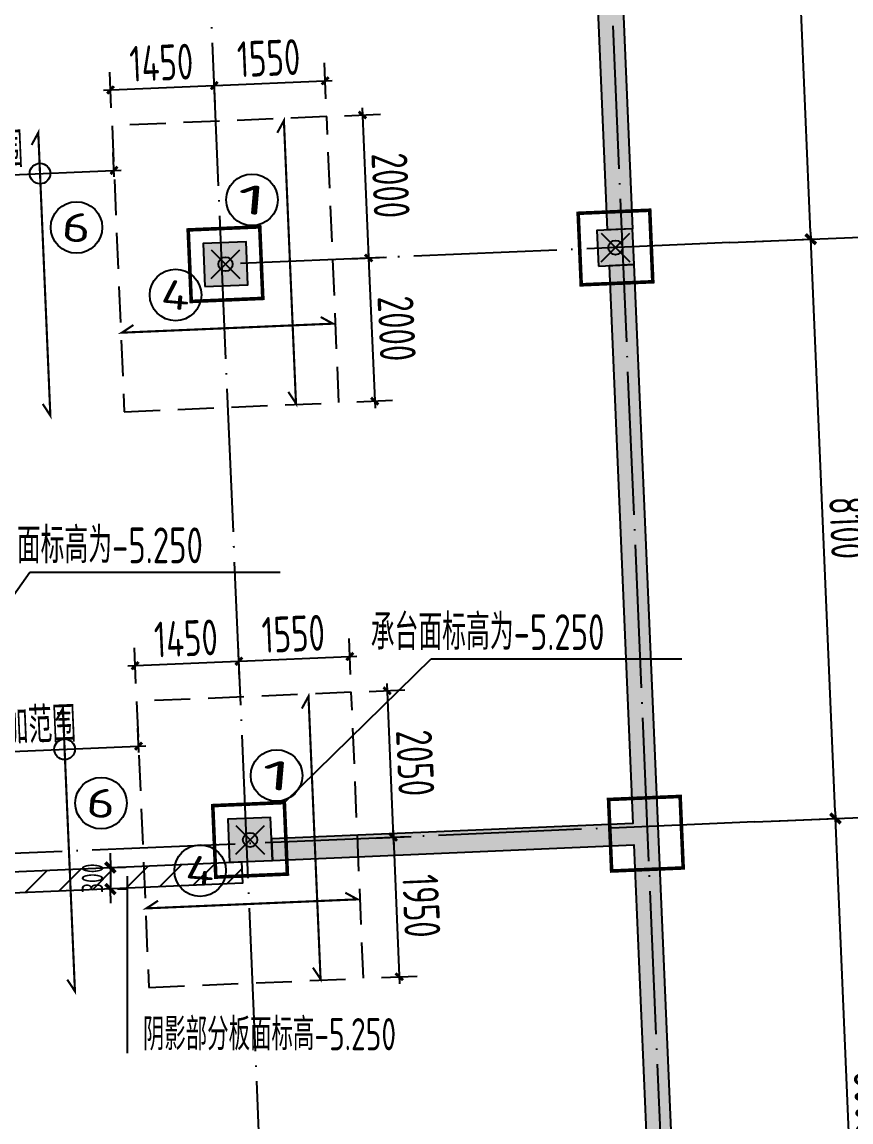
# Model space of a CAD drawing. Extents: x -57409 to 252654, y -8259 to 229119.
# Drawn here: x 206985 to 218560, y 120308 to 135675 of the extents above; entities that cross this region are included whole.
import ezdxf
from ezdxf.enums import TextEntityAlignment as Align

# ---------------------------------------------------------------- set-up
doc = ezdxf.new("R2010")
doc.units = 0
doc.header["$LTSCALE"] = 100
doc.header["$PDMODE"] = 35
doc.header["$PDSIZE"] = 200
doc.linetypes.add('DASHED', pattern=[0.75, 0.5, -0.25])
doc.linetypes.add('DOTE', pattern=[2.42, 2, -0.2, 0.02, -0.2])
doc.layers.get('0').update_dxf_attribs({"linetype": 'CONTINUOUS'})
doc.layers.get('Defpoints').update_dxf_attribs({"linetype": 'CONTINUOUS'})
for name, color, linetype in [('B-TEXT', 3, 'CONTINUOUS'), ('codim', 7, 'CONTINUOUS'), ('COLU', 7, 'CONTINUOUS'), ('CT', 2, 'CONTINUOUS'), ('DIM', 3, 'CONTINUOUS'), ('dote', 253, 'DOTE'), ('fd', 2, 'CONTINUOUS'), ('h填实-柱墙', 254, 'CONTINUOUS'), ('WALL', 3, 'CONTINUOUS'), ('Z-AXIS', 3, 'CONTINUOUS'), ('Z-TEXT', 2, 'CONTINUOUS'), ('z柱下板带1', 60, 'CONTINUOUS'), ('板底钢筋', 24, 'CONTINUOUS')]:
    doc.layers.add(name, color=color, linetype=linetype)
doc.layers.add('重心计算', color=7, linetype='CONTINUOUS', plot=False)
doc.styles.add('_TCH_AXIS', font='tssdeng.shx', dxfattribs={"width": 0.7, "bigfont": 'tssdchn.shx'})
doc.styles.add('COMPLEX', font='tssdeng.shx', dxfattribs={"width": 0.7, "bigfont": 'tssdchn.shx'})
doc.styles.add('Jgcad-DIM', font='tssdeng.shx', dxfattribs={"width": 0.7, "bigfont": 'tssdchn.shx'})
doc.styles.get("Standard").update_dxf_attribs({"font": 'tssdeng.shx', "width": 0.7, "bigfont": 'tssdchn.shx'})
doc.styles.add('TSSD_Dimension', font='tssdeng.shx', dxfattribs={"width": 0.7})
doc.dimstyles.new('TSSD_100_100$0', dxfattribs={"dimtxt": 300, "dimasz": 100, "dimexe": 100, "dimexo": 250, "dimgap": 100, "dimtad": 1, "dimdec": 0, "dimzin": 0, "dimdsep": 46, "dimtxsty": 'TSSD_Dimension', "dimblk": '_tsdbk', "dimblk1": '_tsdbk', "dimblk2": '_tsdbk', "dimsah": 1, "dimcen": 0, "dimdle": 100, "dimclrt": 7, "dimadec": 0, "dimazin": 0, "dimtfac": 1, "dimtdec": 0, "dimtix": 1, "dimtmove": 2, "dimatfit": 3, "dimldrblk": '_tsdbk', "dimfxl": 1, "dimtolj": 1, "dimtzin": 0, "dimarcsym": 0})

# ---------------------------------------------------------------- blocks, each defined once
blk = doc.blocks.new('_tsdbk')
blk.add_line((-1, 0), (0, 0))
at = {"const_width": 0.5}
blk.add_lwpolyline([(-0.7, -0.7), (0.7, 0.7)], dxfattribs=at)
blk = doc.blocks.new('*D60')
at = {"layer": 'Defpoints', "color": 0}
for p in [(217216, 124500), (218343, 124548), (217557, 116508)]:
    blk.add_point(p, dxfattribs=at)
at = {"layer": 'Z-AXIS', "color": 0, "lineweight": -2}
for p, q in [((217465, 124511), (218443, 124553)), ((218680, 116656), (218348, 124449)), ((217806, 116518), (218784, 116560))]:
    blk.add_line(p, q, dxfattribs=at)
at = {"layer": 'Z-AXIS', "color": 0, "lineweight": -2, "xscale": 100, "yscale": 100, "zscale": 100}
for p, rotation in [((218343, 124548), 92.44398534450973), ((218685, 116556), 272.4439853445098)]:
    blk.add_blockref('_tsdbk', p, dxfattribs=dict(at, rotation=rotation))
at = {"layer": 'Z-AXIS', "color": 7, "insert": (218864, 120567), "char_height": 500, "attachment_point": 5, "rotation": 272.444, "style": 'TSSD_Dimension'}
blk.add_mtext('\\A1;8000', dxfattribs=at)
blk = doc.blocks.new('*D61')
at = {"layer": 'Defpoints', "color": 0}
for p in [(217998, 132641), (216870, 132593), (217216, 124500)]:
    blk.add_point(p, dxfattribs=at)
at = {"layer": 'Z-AXIS', "color": 0, "lineweight": -2}
for p, q in [((217120, 132604), (218098, 132645)), ((218339, 124648), (218002, 132541)), ((217465, 124511), (218443, 124553))]:
    blk.add_line(p, q, dxfattribs=at)
at = {"layer": 'Z-AXIS', "color": 0, "lineweight": -2, "xscale": 100, "yscale": 100, "zscale": 100}
for p, rotation in [((217998, 132641), 92.44398534450973), ((218343, 124548), 272.4439853445098)]:
    blk.add_blockref('_tsdbk', p, dxfattribs=dict(at, rotation=rotation))
at = {"layer": 'Z-AXIS', "color": 7, "insert": (218520, 128610), "char_height": 500, "attachment_point": 5, "rotation": 272.444, "style": 'TSSD_Dimension'}
blk.add_mtext('\\A1;8100', dxfattribs=at)
blk = doc.blocks.new('*D62')
at = {"layer": 'Defpoints', "color": 0}
for p in [(216525, 140686), (217653, 140734), (216870, 132593)]:
    blk.add_point(p, dxfattribs=at)
at = {"layer": 'Z-AXIS', "color": 0, "lineweight": -2}
for p, q in [((216774, 140696), (217753, 140738)), ((217994, 132741), (217657, 140634)), ((217120, 132604), (218098, 132645))]:
    blk.add_line(p, q, dxfattribs=at)
at = {"layer": 'Z-AXIS', "color": 0, "lineweight": -2, "xscale": 100, "yscale": 100, "zscale": 100}
for p, rotation in [((217653, 140734), 92.44398534450973), ((217998, 132641), 272.4439853445098)]:
    blk.add_blockref('_tsdbk', p, dxfattribs=dict(at, rotation=rotation))
at = {"layer": 'Z-AXIS', "color": 7, "insert": (218175, 136702), "char_height": 500, "attachment_point": 5, "rotation": 272.444, "style": 'TSSD_Dimension'}
blk.add_mtext('\\A1;8100', dxfattribs=at)
blk = doc.blocks.new('*D67')
at = {"layer": 'Defpoints', "color": 0}
for p in [(217594, 168757), (215331, 168660), (219766, 64755)]:
    blk.add_point(p, dxfattribs=at)
at = {"layer": 'Z-AXIS', "color": 0, "lineweight": -2}
for p, q in [((215580, 168671), (217694, 168761)), ((222025, 64951), (217598, 168657)), ((220015, 64765), (222129, 64856))]:
    blk.add_line(p, q, dxfattribs=at)
at = {"layer": 'Z-AXIS', "color": 0, "lineweight": -2, "xscale": 100, "yscale": 100, "zscale": 100}
for p, rotation in [((217594, 168757), 92.44398534450973), ((222029, 64851), 272.4439853445098)]:
    blk.add_blockref('_tsdbk', p, dxfattribs=dict(at, rotation=rotation))
at = {"layer": 'Z-AXIS', "color": 7, "insert": (219430, 117545), "char_height": 500, "attachment_point": 5, "rotation": 272.444, "style": 'TSSD_Dimension'}
blk.add_mtext('\\A1;104000', dxfattribs=at)
blk = doc.blocks.new('_AXISO')
blk.add_circle((0, 0), 0.5)
at = {"layer": 'B-TEXT', "style": 'COMPLEX', "width": 1.450893}
blk.add_attdef('A', text='', height=0.56, dxfattribs=at).set_placement((0.249375, -0.28), (0.749375, -0.28), align=Align.FIT)
blk = doc.blocks.new('_ArchTick')
at = {"color": 0, "linetype": 'ByBlock', "const_width": 0.4}
blk.add_lwpolyline([(-0.5, -0.5), (0.5, 0.5)], dxfattribs=at)
blk = doc.blocks.new('*D2414')
at = {"layer": 'codim', "color": 7, "lineweight": -2}
for p, q in [((210024, 126495), (210003, 126995)), ((208575, 126434), (208554, 126933))]:
    blk.add_line(p, q, dxfattribs=at)
at = {"layer": 'codim', "color": 0, "lineweight": -2}
blk.add_line((208465, 126679), (210113, 126750), dxfattribs=at)
at = {"layer": 'Defpoints', "color": 0}
for p in [(210013, 126745), (208586, 126184), (210035, 126246)]:
    blk.add_point(p, dxfattribs=at)
at = {"layer": 'codim', "color": 0, "lineweight": -2, "xscale": 100, "yscale": 100, "zscale": 100}
for p, rotation in [((210013, 126745), 2.443985343869723), ((208565, 126683), 182.4439853438697)]:
    blk.add_blockref('_ArchTick', p, dxfattribs=dict(at, rotation=rotation))
at = {"layer": 'codim', "color": 1, "insert": (209274, 127064), "char_height": 500, "attachment_point": 5, "rotation": 2.444, "style": 'Jgcad-DIM'}
blk.add_mtext('\\A1;1450', dxfattribs=at)
blk = doc.blocks.new('*D2415')
at = {"layer": 'codim', "color": 7, "lineweight": -2}
for p, q in [((210024, 126495), (210003, 126995)), ((211572, 126562), (211551, 127061))]:
    blk.add_line(p, q, dxfattribs=at)
at = {"layer": 'codim', "color": 0, "lineweight": -2}
blk.add_line((209913, 126741), (211662, 126816), dxfattribs=at)
at = {"layer": 'Defpoints', "color": 0}
for p in [(211562, 126811), (210035, 126246), (211583, 126312)]:
    blk.add_point(p, dxfattribs=at)
at = {"layer": 'codim', "color": 0, "lineweight": -2, "xscale": 100, "yscale": 100, "zscale": 100}
for p, rotation in [((210013, 126745), 182.4439853438697), ((211562, 126811), 2.443985343869723)]:
    blk.add_blockref('_ArchTick', p, dxfattribs=dict(at, rotation=rotation))
at = {"layer": 'codim', "color": 1, "insert": (210773, 127128), "char_height": 500, "attachment_point": 5, "rotation": 2.444, "style": 'Jgcad-DIM'}
blk.add_mtext('\\A1;1550', dxfattribs=at)
blk = doc.blocks.new('*D2416')
at = {"layer": 'codim', "color": 7, "lineweight": -2}
for p, q in [((211833, 126322), (212332, 126344)), ((211920, 124274), (212420, 124296))]:
    blk.add_line(p, q, dxfattribs=at)
at = {"layer": 'codim', "color": 0, "lineweight": -2}
blk.add_line((212078, 126433), (212174, 124185), dxfattribs=at)
at = {"layer": 'Defpoints', "color": 0}
for p in [(211583, 126312), (211671, 124264), (212170, 124285)]:
    blk.add_point(p, dxfattribs=at)
at = {"layer": 'codim', "color": 0, "lineweight": -2, "xscale": 100, "yscale": 100, "zscale": 100}
for p, rotation in [((212083, 126333), 92.4439853411751), ((212170, 124285), 272.4439853411751)]:
    blk.add_blockref('_ArchTick', p, dxfattribs=dict(at, rotation=rotation))
at = {"layer": 'codim', "color": 1, "insert": (212476, 125324), "char_height": 500, "attachment_point": 5, "rotation": 272.444, "style": 'Jgcad-DIM'}
blk.add_mtext('\\A1;2050', dxfattribs=at)
blk = doc.blocks.new('*D2417')
at = {"layer": 'codim', "color": 0, "lineweight": -2}
blk.add_line((212166, 124385), (212258, 122237), dxfattribs=at)
at = {"layer": 'codim', "color": 7, "lineweight": -2}
for p, q in [((211920, 124274), (212420, 124296)), ((212003, 122326), (212503, 122347))]:
    blk.add_line(p, q, dxfattribs=at)
at = {"layer": 'Defpoints', "color": 0}
for p in [(211671, 124264), (212253, 122337), (211754, 122315)]:
    blk.add_point(p, dxfattribs=at)
at = {"layer": 'codim', "color": 0, "lineweight": -2, "xscale": 100, "yscale": 100, "zscale": 100}
for p, rotation in [((212170, 124285), 92.4439853411751), ((212253, 122337), 272.4439853411751)]:
    blk.add_blockref('_ArchTick', p, dxfattribs=dict(at, rotation=rotation))
at = {"layer": 'codim', "color": 1, "insert": (212561, 123326), "char_height": 500, "attachment_point": 5, "rotation": 272.444, "style": 'Jgcad-DIM'}
blk.add_mtext('\\A1;1950', dxfattribs=at)
blk = doc.blocks.new('*D2418')
at = {"layer": 'codim', "color": 7, "lineweight": -2}
for p, q in [((208232, 134476), (208211, 134976)), ((209681, 134538), (209659, 135038))]:
    blk.add_line(p, q, dxfattribs=at)
at = {"layer": 'codim', "color": 0, "lineweight": -2}
blk.add_line((208121, 134722), (209770, 134792), dxfattribs=at)
at = {"layer": 'Defpoints', "color": 0}
for p in [(209670, 134788), (208243, 134227), (209691, 134288)]:
    blk.add_point(p, dxfattribs=at)
at = {"layer": 'codim', "color": 0, "lineweight": -2, "xscale": 100, "yscale": 100, "zscale": 100}
for p, rotation in [((208221, 134726), 182.4439853438656), ((209670, 134788), 2.443985343865613)]:
    blk.add_blockref('_ArchTick', p, dxfattribs=dict(at, rotation=rotation))
at = {"layer": 'codim', "color": 1, "insert": (208931, 135107), "char_height": 500, "attachment_point": 5, "rotation": 2.444, "style": 'Jgcad-DIM'}
blk.add_mtext('\\A1;1450', dxfattribs=at)
blk = doc.blocks.new('*D2419')
at = {"layer": 'codim', "color": 7, "lineweight": -2}
for p, q in [((211229, 134604), (211208, 135104)), ((209681, 134538), (209659, 135038))]:
    blk.add_line(p, q, dxfattribs=at)
at = {"layer": 'codim', "color": 0, "lineweight": -2}
blk.add_line((209570, 134784), (211318, 134858), dxfattribs=at)
at = {"layer": 'Defpoints', "color": 0}
for p in [(211219, 134854), (211240, 134354), (209691, 134288)]:
    blk.add_point(p, dxfattribs=at)
at = {"layer": 'codim', "color": 0, "lineweight": -2, "xscale": 100, "yscale": 100, "zscale": 100}
for p, rotation in [((211219, 134854), 2.443985343865613), ((209670, 134788), 182.4439853438656)]:
    blk.add_blockref('_ArchTick', p, dxfattribs=dict(at, rotation=rotation))
at = {"layer": 'codim', "color": 1, "insert": (210429, 135171), "char_height": 500, "attachment_point": 5, "rotation": 2.444, "style": 'Jgcad-DIM'}
blk.add_mtext('\\A1;1550', dxfattribs=at)
blk = doc.blocks.new('*D2420')
at = {"layer": 'codim', "color": 0, "lineweight": -2}
blk.add_line((211735, 134476), (211829, 132278), dxfattribs=at)
at = {"layer": 'codim', "color": 7, "lineweight": -2}
for p, q in [((211490, 134365), (211989, 134386)), ((211575, 132367), (212074, 132388))]:
    blk.add_line(p, q, dxfattribs=at)
at = {"layer": 'Defpoints', "color": 0}
for p in [(211240, 134354), (211325, 132356), (211825, 132378)]:
    blk.add_point(p, dxfattribs=at)
at = {"layer": 'codim', "color": 0, "lineweight": -2, "xscale": 100, "yscale": 100, "zscale": 100}
for p, rotation in [((211739, 134376), 92.4439853411751), ((211825, 132378), 272.4439853411751)]:
    blk.add_blockref('_ArchTick', p, dxfattribs=dict(at, rotation=rotation))
at = {"layer": 'codim', "color": 1, "insert": (212132, 133392), "char_height": 500, "attachment_point": 5, "rotation": 272.444, "style": 'Jgcad-DIM'}
blk.add_mtext('\\A1;2000', dxfattribs=at)
blk = doc.blocks.new('*D2421')
at = {"layer": 'codim', "color": 0, "lineweight": -2}
blk.add_line((211820, 132478), (211914, 130280), dxfattribs=at)
at = {"layer": 'codim', "color": 7, "lineweight": -2}
for p, q in [((211575, 132367), (212074, 132388)), ((211660, 130369), (212160, 130390))]:
    blk.add_line(p, q, dxfattribs=at)
at = {"layer": 'Defpoints', "color": 0}
for p in [(211325, 132356), (211410, 130358), (211910, 130379)]:
    blk.add_point(p, dxfattribs=at)
at = {"layer": 'codim', "color": 0, "lineweight": -2, "xscale": 100, "yscale": 100, "zscale": 100}
for p, rotation in [((211825, 132378), 92.4439853411751), ((211910, 130379), 272.4439853411751)]:
    blk.add_blockref('_ArchTick', p, dxfattribs=dict(at, rotation=rotation))
at = {"layer": 'codim', "color": 1, "insert": (212217, 131393), "char_height": 500, "attachment_point": 5, "rotation": 272.444, "style": 'Jgcad-DIM'}
blk.add_mtext('\\A1;2000', dxfattribs=at)
blk = doc.blocks.new('*D2908')
at = {"layer": 'codim', "color": 7, "lineweight": -2}
for p, q in [((208617, 125469), (208602, 125809)), ((205569, 125339), (205555, 125681))]:
    blk.add_line(p, q, dxfattribs=at)
at = {"layer": 'codim', "color": 0, "lineweight": -2}
blk.add_line((205466, 125427), (208713, 125563), dxfattribs=at)
at = {"layer": 'Defpoints', "color": 0}
for p in [(208613, 125559), (208627, 125219), (205580, 125089)]:
    blk.add_point(p, dxfattribs=at)
at = {"layer": 'codim', "color": 0, "lineweight": -2, "xscale": 100, "yscale": 100, "zscale": 100}
for p, rotation in [((208613, 125559), 2.400000000001174), ((205565, 125431), 182.4000000000012)]:
    blk.add_blockref('_ArchTick', p, dxfattribs=dict(at, rotation=rotation))
at = {"layer": 'codim', "color": 1, "insert": (207074, 125845), "char_height": 500, "attachment_point": 5, "rotation": 2.4, "style": 'Jgcad-DIM'}
blk.add_mtext('\\A1;\\A1;\\A1;\\A1;\\A1;附加范围', dxfattribs=at)
blk = doc.blocks.new('*D2909')
at = {"layer": 'codim', "color": 7, "lineweight": -2}
for p, q in [((208273, 133512), (208259, 133852)), ((204436, 133349), (204422, 133691))]:
    blk.add_line(p, q, dxfattribs=at)
at = {"layer": 'codim', "color": 0, "lineweight": -2}
blk.add_line((204332, 133437), (208369, 133606), dxfattribs=at)
at = {"layer": 'Defpoints', "color": 0}
for p in [(208270, 133602), (208284, 133262), (204446, 133099)]:
    blk.add_point(p, dxfattribs=at)
at = {"layer": 'codim', "color": 0, "lineweight": -2, "xscale": 100, "yscale": 100, "zscale": 100}
for p, rotation in [((208270, 133602), 2.400000000001276), ((204432, 133441), 182.4000000000013)]:
    blk.add_blockref('_ArchTick', p, dxfattribs=dict(at, rotation=rotation))
at = {"layer": 'codim', "color": 1, "insert": (206336, 133871), "char_height": 500, "attachment_point": 5, "rotation": 2.4, "style": 'Jgcad-DIM'}
blk.add_mtext('\\A1;\\A1;\\A1;\\A1;\\A1;附加范围', dxfattribs=at)
blk = doc.blocks.new('*D2931')
at = {"layer": 'Defpoints', "color": 0}
for p in [(208180, 123863), (208193, 123563), (208219, 123563)]:
    blk.add_point(p, dxfattribs=at)
at = {"layer": 'DIM', "color": 0, "lineweight": -2}
for p, q in [((208219, 123963), (208219, 124063)), ((208219, 123863), (208219, 123563)), ((208430, 123863), (208319, 123863)), ((208443, 123563), (208319, 123563)), ((208219, 123463), (208219, 123363))]:
    blk.add_line(p, q, dxfattribs=at)
at = {"layer": 'DIM', "color": 0, "lineweight": -2, "xscale": 100, "yscale": 100, "zscale": 100}
for p, rotation in [((208219, 123863), 270), ((208219, 123563), 90)]:
    blk.add_blockref('_tsdbk', p, dxfattribs=dict(at, rotation=rotation))
at = {"layer": 'DIM', "color": 7, "insert": (207969, 123713), "char_height": 300, "attachment_point": 5, "rotation": 90, "style": 'TSSD_Dimension'}
blk.add_mtext('\\A1;300', dxfattribs=at)

msp = doc.modelspace()

# ---------------------------------------------------------------- hatches: boundary and pattern name
at = {"layer": 'fd'}
h = msp.add_hatch(dxfattribs=at)
h.set_pattern_fill('ANSI31', color=183, scale=100, style=0)
h.paths.add_polyline_path([(204259.2, 123692.8), (210050.3, 123944.3), (210063.3, 123644.6), (204272.2, 123393.1)])
at = {"layer": 'h填实-柱墙'}
for points in [[(214836.9, 140363.3), (215186.6, 140378.3), (215510.7, 132785.2), (215161, 132770.3)], [(215032.5, 132264.3), (215532, 132285.6), (215510.7, 132785.2), (215011.1, 132763.9)], [(209539.6, 131979.8), (210139, 132005.4), (210113.5, 132604.9), (209514, 132579.3)], [(215532, 132285.6), (215182.3, 132270.7), (215514.9, 124477.8), (210469.5, 124262.5), (210482.3, 123962.7), (215527.7, 124178.1), (215847.5, 116684.9), (216197.2, 116699.8)], [(209882.9, 123937.2), (210482.3, 123962.7), (210456.7, 124562.2), (209857.3, 124536.6)]]:
    msp.add_hatch(color=256, dxfattribs=at).paths.add_polyline_path(points)

# ---------------------------------------------------------------- linework, layer by layer
at = {"layer": 'codim'}
for centre in [(207236.8, 133558.1), (207580.1, 125515.5)]:
    msp.add_circle(centre, 144, dxfattribs=at)
at = {"layer": 'COLU'}
for points in [[(215032.5, 132264.3), (215532, 132285.6), (215510.7, 132785.2), (215011.1, 132763.9)], [(209539.6, 131979.8), (210139, 132005.4), (210113.5, 132604.9), (209514, 132579.3)], [(209882.9, 123937.2), (210482.3, 123962.7), (210456.7, 124562.2), (209857.3, 124536.6)]]:
    msp.add_lwpolyline(points, close=True, dxfattribs=at)
at = {"layer": 'CT', "const_width": 50}
for points in [[(214793.3, 132003.9), (215792.4, 132046.5), (215749.8, 133045.6), (214750.7, 133003)], [(209348.3, 131771.5), (210347.4, 131814.1), (210304.7, 132813.2), (209305.7, 132770.6)], [(209691.6, 123728.8), (210690.7, 123771.4), (210648, 124770.5), (209648.9, 124727.9)], [(215217.9, 123814.5), (216217, 123857.2), (216174.4, 124856.3), (215175.3, 124813.6)]]:
    msp.add_lwpolyline(points, close=True, dxfattribs=at)
at = {"layer": 'dote', "ltscale": 10}
for p, q in [((218317.3, 63509), (213521.9, 175862.7)), ((212722.4, 63270.2), (208116.8, 171178.2)), ((216870.1, 132593), (209776.6, 132290.2)), ((217215.5, 124500.3), (204127.4, 123941.7))]:
    msp.add_line(p, q, dxfattribs=at)
at = {"layer": 'fd', "color": 183}
msp.add_line((208455.8, 123743.3), (208455.8, 121268.7), dxfattribs=at)
msp.add_lwpolyline([(204259.2, 123692.8), (210050.3, 123944.3), (210063.3, 123644.6), (204272.2, 123393.1), (204259.2, 123692.8)], dxfattribs=at)
at = {"layer": 'WALL'}
for points in [[(214836.9, 140363.3), (215186.6, 140378.3), (215510.7, 132785.2), (215161, 132770.3)], [(215532, 132285.6), (215182.3, 132270.7), (215514.9, 124477.8), (210469.5, 124262.5), (210482.3, 123962.7), (215527.7, 124178.1), (215847.5, 116684.9), (216197.2, 116699.8)]]:
    msp.add_lwpolyline(points, close=True, dxfattribs=at)
at = {"layer": 'Z-AXIS'}
for p, q in [((216870.1, 132593), (219842.8, 132719.9)), ((217215.5, 124500.3), (220188.2, 124627.2))]:
    msp.add_line(p, q, dxfattribs=at)
at = {"layer": 'Z-TEXT'}
for p, q in [((204605.7, 124462.6), (207093.3, 127990.7)), ((207093.3, 127990.7), (210589.6, 127990.7)), ((210648, 124770.5), (212700.1, 126778.7)), ((212700.1, 126778.7), (216196.4, 126778.7))]:
    msp.add_line(p, q, dxfattribs=at)
at = {"layer": 'z柱下板带1', "linetype": 'DASHED', "ltscale": 10}
for points in [[(211410.4, 130358.1), (211239.9, 134354.5), (208242.6, 134226.6), (208413.2, 130230.2)], [(211753.7, 122315.5), (211583.1, 126311.8), (208585.9, 126183.9), (208756.4, 122187.5)]]:
    msp.add_lwpolyline(points, close=True, dxfattribs=at)
at = {"layer": '板底钢筋', "const_width": 30}
for points in [[(210703.7, 130508.1), (210810.8, 130345.9), (210642.1, 134297.7), (210549.3, 134126.9)], [(207274.1, 130339.5), (207381.1, 130177.2), (207212.5, 134129.1), (207119.7, 133958.3)], [(211155.9, 131553.9), (211326.7, 131461.1), (208379.5, 131335.3), (208541.7, 131442.3)], [(211047, 122465.4), (211154, 122303.2), (210985.4, 126255), (210892.6, 126084.3)], [(207617.4, 122296.8), (207724.4, 122134.5), (207555.7, 126086.4), (207462.9, 125915.6)], [(211499.2, 123511.2), (211670, 123418.4), (208722.8, 123292.6), (208885, 123399.6)]]:
    msp.add_lwpolyline(points, dxfattribs=at)
at = {"layer": '重心计算', "color": 5}
for p in [(215271.6, 132524.8), (215271.6, 132524.8), (209826.5, 132292.4), (209826.5, 132292.4), (210169.8, 124249.7), (210169.8, 124249.7)]:
    msp.add_point(p, dxfattribs=at)

# ---------------------------------------------------------------- block references
at = {"layer": 'Z-TEXT'}
ref = msp.add_blockref('_AXISO', (210196.5, 133191), dxfattribs=dict(at, xscale=720.0000000000094, yscale=720, zscale=720, rotation=355.0765039212649))
ref.add_attrib('A', '1', dxfattribs={"layer": 'Z-AXIS', "color": 7, "height": 407.3, "rotation": 355.0765, "style": '_TCH_AXIS', "width": 2.888889}).set_placement((209976.1, 133005.5), (210381.9, 132970.6), align=Align.FIT)
ref = msp.add_blockref('_AXISO', (207745.8, 132805.4), dxfattribs=dict(at, xscale=720.0000000000094, yscale=720, zscale=720, rotation=355.0765039212649))
ref.add_attrib('A', '6', dxfattribs={"layer": 'Z-AXIS', "color": 7, "height": 407.3, "rotation": 355.0765, "style": '_TCH_AXIS', "width": 2}).set_placement((207525.4, 132620), (207931.2, 132585), align=Align.FIT)
ref = msp.add_blockref('_AXISO', (209129.2, 131862.1), dxfattribs=dict(at, xscale=720.0000000000094, yscale=720, zscale=720, rotation=355.0765039212649))
ref.add_attrib('A', '4', dxfattribs={"layer": 'Z-AXIS', "color": 7, "height": 407.3, "rotation": 355.0765, "style": '_TCH_AXIS', "width": 1.733333}).set_placement((208908.8, 131676.7), (209314.6, 131641.8), align=Align.FIT)
ref = msp.add_blockref('_AXISO', (210539.8, 125148.3), dxfattribs=dict(at, xscale=720.0000000000094, yscale=720, zscale=720, rotation=355.0765039212649))
ref.add_attrib('A', '1', dxfattribs={"layer": 'Z-AXIS', "color": 7, "height": 407.3, "rotation": 355.0765, "style": '_TCH_AXIS', "width": 2.888889}).set_placement((210319.4, 124962.9), (210725.2, 124927.9), align=Align.FIT)
ref = msp.add_blockref('_AXISO', (208089, 124762.7), dxfattribs=dict(at, xscale=720.0000000000094, yscale=720, zscale=720, rotation=355.0765039212649))
ref.add_attrib('A', '6', dxfattribs={"layer": 'Z-AXIS', "color": 7, "height": 407.3, "rotation": 355.0765, "style": '_TCH_AXIS', "width": 2}).set_placement((207868.7, 124577.3), (208274.5, 124542.4), align=Align.FIT)
ref = msp.add_blockref('_AXISO', (209472.4, 123819.5), dxfattribs=dict(at, xscale=720.0000000000094, yscale=720, zscale=720, rotation=355.0765039212649))
ref.add_attrib('A', '4', dxfattribs={"layer": 'Z-AXIS', "color": 7, "height": 407.3, "rotation": 355.0765, "style": '_TCH_AXIS', "width": 1.733333}).set_placement((209252.1, 123634), (209657.9, 123599.1), align=Align.FIT)

# ---------------------------------------------------------------- texts
at = {"layer": 'fd', "color": 183, "width": 0.7}
msp.add_text('阴影部分板面标高-5.250', height=450, dxfattribs=at).set_placement((210440.6, 121309.9), align=Align.CENTER)
at = {"layer": 'Z-TEXT', "width": 0.7}
for p in [(206247.6, 128114.1), (211854.4, 126902.1)]:
    msp.add_text('承台面标高为-5.250', height=500, dxfattribs=at).set_placement(p)

# ---------------------------------------------------------------- dimensions: what is measured, and where the dimension line sits
at = {"layer": 'codim'}
for base, p1, p2, angle, picture, middle in [((209670, 134787.9), (208242.6, 134226.6), (209691.3, 134288.4), 2.44399, '*D2418', (208930.7, 135106.7)), ((211218.5, 134854), (209691.3, 134288.4), (211239.9, 134354.5), 2.44399, '*D2419', (210429.3, 135170.7)), ((211824.7, 132377.6), (211239.9, 134354.5), (211325.2, 132356.3), 272.44399, '*D2420', (212131.7, 133391.7)), ((211910, 130379.5), (211325.2, 132356.3), (211410.4, 130358.1), 272.44399, '*D2421', (212217, 131393.5)), ((210013.2, 126745.3), (208585.9, 126183.9), (210034.6, 126245.7), 2.44399, '*D2414', (209274, 127064)), ((211561.8, 126811.4), (210034.6, 126245.7), (211583.1, 126311.8), 2.44399, '*D2415', (210772.6, 127128)), ((212170.1, 124285), (211583.1, 126311.8), (211670.6, 124263.7), 272.44399, '*D2416', (212476.1, 125324)), ((212253.3, 122336.8), (211670.6, 124263.7), (211753.7, 122315.5), 272.44399, '*D2417', (212561.4, 123325.8))]:
    dim = msp.add_linear_dim(base=base, p1=p1, p2=p2, angle=angle, dimstyle='TSSD_100_100$0', override={"dimtxt": 500, "dimexe": 250, "dimtxsty": 'Jgcad-DIM', "dimblk": 'ArchTick', "dimblk1": 'ArchTick', "dimblk2": 'ArchTick', "dimclre": 7, "dimclrt": 1, "dimadec": 3}, dxfattribs=at)
    dim.commit()
    dim.dimension.update_dxf_attribs({"geometry": picture, "text_midpoint": middle})
for base, p1, p2, picture, middle in [((208269.5, 133601.7), (204446.3, 133099), (208283.8, 133262.2), '*D2909', (206336.1, 133871)), ((208612.8, 125559.1), (205579.8, 125089.4), (208627, 125219.5), '*D2908', (207074.5, 125844.9))]:
    dim = msp.add_linear_dim(base=base, p1=p1, p2=p2, angle=182.4, text='\\A1;\\A1;\\A1;\\A1;附加范围', dimstyle='TSSD_100_100$0', override={"dimtxt": 500, "dimexe": 250, "dimtxsty": 'Jgcad-DIM', "dimblk": 'ArchTick', "dimblk1": 'ArchTick', "dimblk2": 'ArchTick', "dimclre": 7, "dimclrt": 1, "dimadec": 3}, dxfattribs=at)
    dim.commit()
    dim.dimension.update_dxf_attribs({"geometry": picture, "text_midpoint": middle})
at = {"layer": 'DIM'}
dim = msp.add_linear_dim(base=(208218.7, 123563.3), p1=(208179.9, 123863.1), p2=(208192.9, 123563.3), angle=90, dimstyle='TSSD_100_100$0', dxfattribs=at)
dim.commit()
dim.dimension.update_dxf_attribs({"geometry": '*D2931', "text_midpoint": (207968.7, 123713.2)})
at = {"layer": 'Z-AXIS'}
dim = msp.add_linear_dim(base=(217594.2, 168756.8), p1=(219765.5, 64754.7), p2=(215330.7, 168660.1), angle=92.44399, dimstyle='TSSD_100_100$0', override={"dimtxt": 500}, dxfattribs=at)
dim.commit()
dim.dimension.update_dxf_attribs({"geometry": '*D67', "text_midpoint": (219429.7, 117544.7), "dimtype": 160})
for base, p1, p2, picture, middle in [((217652.6, 140733.8), (216870.1, 132593), (216524.7, 140685.6), '*D62', (218175, 136702.4)), ((217998, 132641.1), (217215.5, 124500.3), (216870.1, 132593), '*D61', (218520.4, 128609.7)), ((218343.4, 124548.5), (217556.7, 116507.6), (217215.5, 124500.3), '*D60', (218863.7, 120567.1))]:
    dim = msp.add_linear_dim(base=base, p1=p1, p2=p2, angle=92.44399, dimstyle='TSSD_100_100$0', override={"dimtxt": 500}, dxfattribs=at)
    dim.commit()
    dim.dimension.update_dxf_attribs({"geometry": picture, "text_midpoint": middle})

doc.saveas('drawing.dxf')
